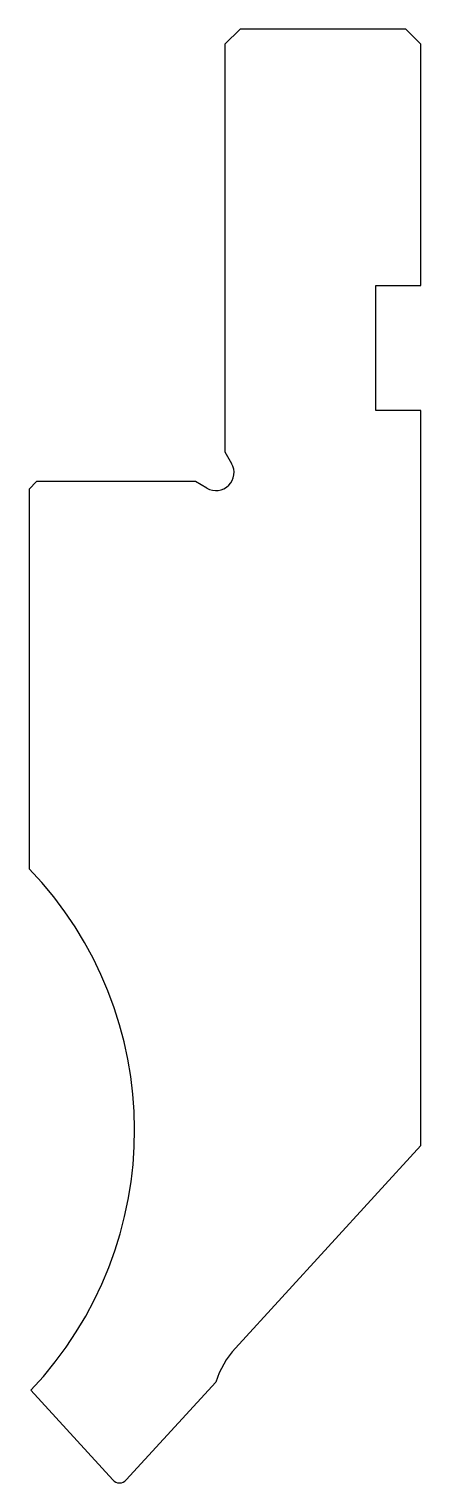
# Model space of a CAD drawing. Extents: x 438.3 to 464.3, y 36.8 to 133.2.
import ezdxf

# ---------------------------------------------------------------- set-up
doc = ezdxf.new("R2010")
doc.units = 0
doc.header["$MEASUREMENT"] = 0
doc.layers.get('0').update_dxf_attribs({"linetype": 'CONTINUOUS'})

msp = doc.modelspace()

# ---------------------------------------------------------------- linework, layer by layer
for p, q in [((452.271, 133.239), (451.271, 132.239)), ((463.271, 133.239), (452.271, 133.239)), ((464.271, 132.239), (463.271, 133.239)), ((451.271, 132.239), (451.271, 105.2)), ((464.271, 116.239), (464.271, 132.239)), ((461.271, 107.939), (461.271, 116.239)), ((461.271, 116.239), (464.271, 116.239)), ((464.271, 107.939), (461.271, 107.939)), ((464.271, 59.214), (464.271, 107.939)), ((451.271, 105.2), (451.71, 104.439)), ((438.771, 103.239), (438.271, 102.739)), ((449.31, 103.239), (438.771, 103.239)), ((450.071, 102.8), (449.31, 103.239)), ((438.271, 102.739), (438.271, 77.563)), ((451.959, 45.779), (464.271, 59.214)), ((444.713, 37.033), (450.658, 43.521)), ((438.38, 42.979), (443.829, 37.033))]:
    msp.add_line(p, q)
for centre, radius, start, end in [((450.671, 103.839), 1.2, 240, 30), ((420.271, 60.214), 25, 316.41723, 43.94552), ((456.383, 41.725), 6, 137.5, 162.58499), ((444.271, 37.439), 0.6, 222.5, 317.5)]:
    msp.add_arc(centre, radius, start, end)

doc.saveas('drawing.dxf')
